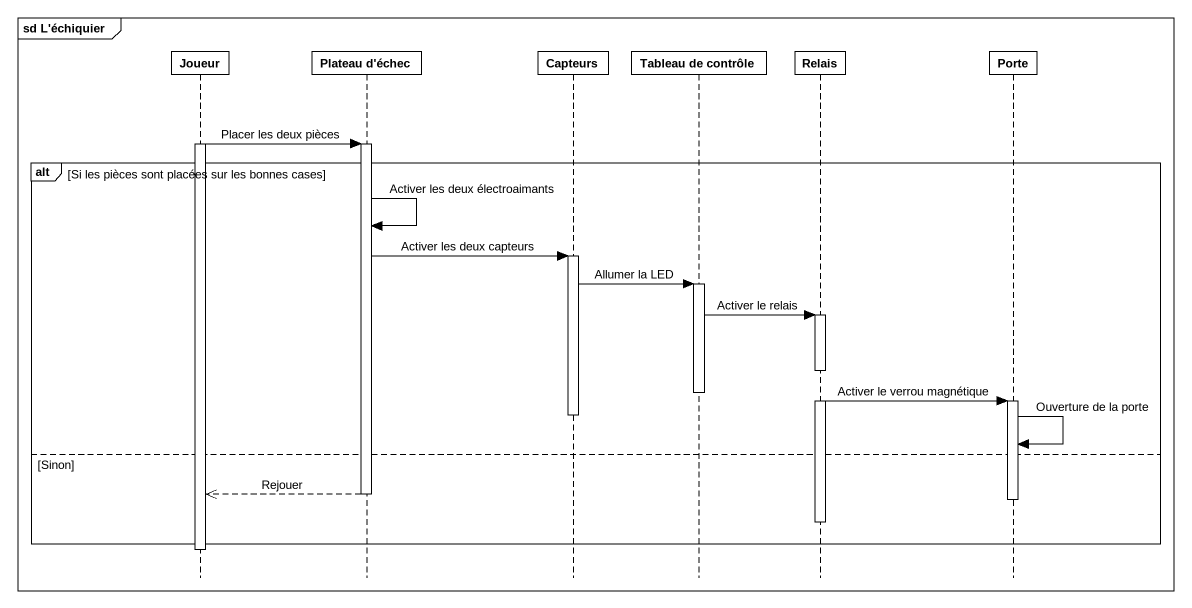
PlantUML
@startuml
mainframe sd L'échiquier
hide footbox
participant Joueur
participant "Plateau d'échec" as Plateau_d_échec
participant Capteurs
participant "Tableau de contrôle" as Tableau_de_contrôle
participant Relais
participant Porte

activate Joueur
Joueur -> Plateau_d_échec : Placer les deux pièces
activate Plateau_d_échec
alt Si les pièces sont placées sur les bonnes cases
  Plateau_d_échec -> Plateau_d_échec : Activer les deux électroaimants
  Plateau_d_échec -> Capteurs : Activer les deux capteurs
  activate Capteurs
  Capteurs -> Tableau_de_contrôle : Allumer la LED
  activate Tableau_de_contrôle
  Tableau_de_contrôle -> Relais : Activer le relais
  activate Relais
  deactivate Tableau_de_contrôle
  Relais -> Porte : Activer le verrou magnétique
  activate Porte
  deactivate Capteurs
  Porte -> Porte : Ouverture de la porte
else Sinon
  Plateau_d_échec -->> Joueur : Rejouer
  deactivate Plateau_d_échec
  deactivate Porte
  deactivate Relais
end
deactivate Joueur
@enduml
